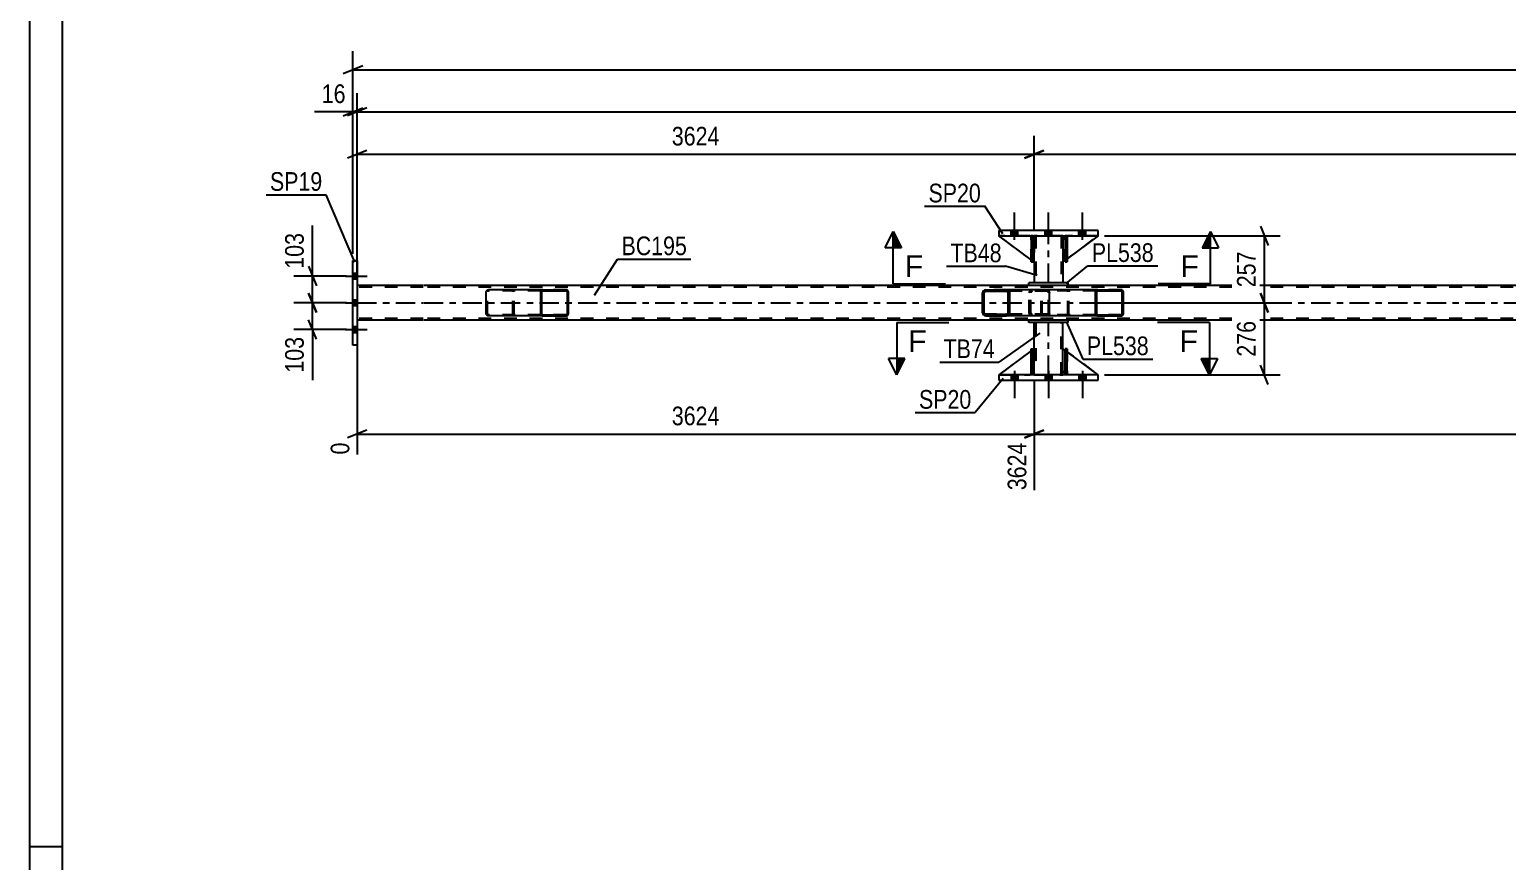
# Model space of a CAD drawing. Header units: millimetres. Extents: x -89 to 752, y -437 to 157.
# Drawn here: x -88.9 to 137.8, y -290.4 to -162.8 of the extents above; entities that cross this region are included whole.
import ezdxf

# ---------------------------------------------------------------- set-up
doc = ezdxf.new("R2010")
doc.units = ezdxf.units.MM
doc.linetypes.add('DXK_LINE_DOT2', pattern=[3.9198, 1.9599, -1.9599])
doc.linetypes.add('DXK_LINE_DOT3', pattern=[5.9187, 2.979, -0.9799, 0.9799, -0.9799])
doc.styles.add('Arial', font='ARIAL.TTF', dxfattribs={"height": 0.2})
doc.styles.add('Arial Narrow', font='ARIALN.TTF', dxfattribs={"height": 0.2})

# ---------------------------------------------------------------- blocks, each defined once
blk = doc.blocks.new('Unknown-318886155-1135')
at = {"color": 5, "linetype": 'Continuous'}
for p, q in [((-88.9, 156.88), (-88.9, -437.12)), ((-83.9, 151.88), (-83.9, -432.12)), ((-83.9, -288.12), (-88.9, -288.12))]:
    blk.add_line(p, q, dxfattribs=at)
blk = doc.blocks.new('Part-318886155-2290 - 2159')
at = {"color": 7, "linetype": 'DXK_LINE_DOT2'}
for p, q in [((64.78, -195.06), (64.78, -194.46)), ((64.78, -194.46), (64.78, -194.46)), ((64.78, -194.46), (64.78, -198.46)), ((65.1, -194.46), (64.78, -194.46)), ((65.1, -195.06), (65.1, -194.46)), ((65.1, -198.46), (65.1, -194.46)), ((64.78, -198.46), (64.78, -195.06)), ((64.78, -195.06), (65.1, -195.06)), ((65.1, -195.06), (65.1, -198.46)), ((64.78, -198.46), (65.1, -198.46))]:
    blk.add_line(p, q, dxfattribs=at)
blk = doc.blocks.new('Part-318886155-2353 - 2159')
at = {"color": 2, "linetype": 'Continuous'}
for p, q in [((69.63, -215.16), (69.63, -211.76)), ((69.98, -212.02), (69.63, -211.76)), ((75.03, -215.76), (70.3, -212.26)), ((69.98, -215.52), (69.63, -215.16))]:
    blk.add_line(p, q, dxfattribs=at)
at = {"color": 7, "linetype": 'DXK_LINE_DOT2'}
for p, q in [((70.3, -212.26), (69.98, -212.02)), ((70.23, -215.76), (69.98, -215.52)), ((75.03, -215.76), (70.23, -215.76)), ((75.03, -215.76), (75.03, -215.76)), ((75.03, -215.76), (75.03, -215.76))]:
    blk.add_line(p, q, dxfattribs=at)
blk = doc.blocks.new('Part-318886155-2420 - 2159')
at = {"color": 2, "linetype": 'Continuous'}
for p, q in [((-28.52, -202.08), (-38.64, -202.08)), ((640.46, -202.08), (-28.42, -202.08)), ((-28.52, -207.36), (-38.64, -207.36)), ((64.43, -207.36), (-28.42, -207.36)), ((234.7, -207.36), (70.43, -207.36))]:
    blk.add_line(p, q, dxfattribs=at)
at = {"color": 7, "linetype": 'DXK_LINE_DOT2'}
for p, q in [((-38.64, -202.08), (-38.64, -207.36)), ((-28.52, -202.32), (-38.64, -202.32)), ((640.46, -202.32), (-28.42, -202.32)), ((-28.52, -207.12), (-38.64, -207.12)), ((640.46, -207.12), (-28.42, -207.12)), ((70.43, -207.36), (64.43, -207.36))]:
    blk.add_line(p, q, dxfattribs=at)
at = {"color": 7, "linetype": 'DXK_LINE_DOT3'}
for p, q in [((-38.64, -204.72), (-28.52, -204.72)), ((-28.42, -204.72), (640.46, -204.72))]:
    blk.add_line(p, q, dxfattribs=at)
blk = doc.blocks.new('Part-318886155-2375 - 2159')
at = {"color": 2, "linetype": 'Continuous'}
for p, q in [((64.78, -212.09), (59.83, -215.76)), ((65.23, -211.76), (65.1, -211.85)), ((65.23, -215.16), (65.23, -211.76)), ((65.23, -215.16), (65.1, -215.29)), ((65.23, -215.16), (65.23, -215.16)), ((64.78, -215.61), (64.63, -215.76))]:
    blk.add_line(p, q, dxfattribs=at)
at = {"color": 7, "linetype": 'DXK_LINE_DOT2'}
for p, q in [((65.1, -211.85), (64.78, -212.09)), ((65.23, -215.16), (65.23, -211.76)), ((65.23, -215.16), (64.63, -215.76)), ((65.1, -215.29), (64.78, -215.61)), ((59.83, -215.76), (64.63, -215.76))]:
    blk.add_line(p, q, dxfattribs=at)
blk = doc.blocks.new('Part-318886155-2300 - 2159')
at = {"color": 2, "linetype": 'Continuous'}
for p, q in [((65.23, -211.76), (65.23, -207.76)), ((69.63, -211.76), (69.63, -207.76)), ((65.23, -215.76), (65.23, -215.16)), ((69.63, -215.76), (69.63, -215.16))]:
    blk.add_line(p, q, dxfattribs=at)
at = {"color": 7, "linetype": 'DXK_LINE_DOT2'}
for p, q in [((69.63, -207.76), (65.23, -207.76)), ((65.47, -207.76), (65.47, -215.76)), ((69.39, -215.76), (69.39, -207.76)), ((65.23, -215.16), (65.23, -211.76)), ((69.63, -215.16), (69.63, -211.76)), ((65.23, -215.76), (69.63, -215.76))]:
    blk.add_line(p, q, dxfattribs=at)
at = {"color": 7, "linetype": 'DXK_LINE_DOT3'}
blk.add_line((67.43, -215.76), (67.43, -207.76), dxfattribs=at)
blk = doc.blocks.new('Part-318886155-2315 - 2159')
at = {"color": 2, "linetype": 'Continuous'}
for p, q in [((70.43, -207.36), (64.43, -207.36)), ((64.43, -207.76), (64.43, -207.36)), ((70.43, -207.76), (64.43, -207.76)), ((70.43, -207.76), (70.43, -207.36))]:
    blk.add_line(p, q, dxfattribs=at)
blk = doc.blocks.new('Part-318886155-2380 - 2159')
at = {"linetype": 'Continuous'}
h = blk.add_hatch(dxfattribs=at)
h.set_pattern_fill('', scale=0.7, style=0, pattern_type=0)
h.set_pattern_definition([(45, (78.8904, -202.9189), (-1.57154, 1.57154), [])])
h.paths.add_polyline_path([(78.92, -203.04), (78.89, -202.92), (78.82, -202.82), (78.71, -202.75), (78.58, -202.72), (75, -202.72), (74.87, -202.75), (74.76, -202.82), (74.69, -202.92), (74.66, -203.04), (74.66, -206.4), (74.69, -206.52), (74.76, -206.63), (74.87, -206.7), (75, -206.72), (78.58, -206.72), (78.71, -206.7), (78.82, -206.63), (78.89, -206.52), (78.92, -206.4)])
h.paths.add_polyline_path([(78.73, -206.46), (78.7, -206.51), (78.64, -206.55), (78.58, -206.56), (75, -206.56), (74.93, -206.55), (74.88, -206.51), (74.84, -206.46), (74.83, -206.4), (74.83, -203.04), (74.84, -202.98), (74.88, -202.93), (74.93, -202.89), (75, -202.88), (78.58, -202.88), (78.64, -202.89), (78.7, -202.93), (78.73, -202.98), (78.75, -203.04), (78.75, -206.4)])
at = {"color": 7, "linetype": 'DXK_LINE_DOT2'}
for p, q in [((66.31, -203.04), (66.34, -202.92)), ((66.31, -206.4), (66.31, -203.04)), ((66.49, -202.98), (66.48, -203.04)), ((66.48, -206.4), (66.48, -203.04)), ((66.53, -202.93), (66.49, -202.98)), ((66.52, -202.75), (66.65, -202.72)), ((66.59, -202.89), (66.53, -202.93)), ((66.65, -202.88), (66.59, -202.89)), ((67.3, -202.72), (66.65, -202.72)), ((78.58, -202.88), (66.65, -202.88)), ((70.23, -202.72), (70.36, -202.75)), ((70.29, -202.89), (70.23, -202.88)), ((70.35, -202.93), (70.29, -202.89)), ((70.38, -202.98), (70.35, -202.93)), ((70.4, -203.04), (70.38, -202.98)), ((70.4, -206.4), (70.4, -203.04)), ((70.54, -202.92), (70.57, -203.04)), ((70.57, -206.4), (70.57, -203.04)), ((78.58, -202.72), (75, -202.72)), ((66.34, -206.52), (66.31, -206.4)), ((66.48, -206.4), (66.49, -206.46)), ((66.49, -206.46), (66.53, -206.51)), ((66.65, -206.72), (66.52, -206.7)), ((66.53, -206.51), (66.59, -206.55)), ((66.59, -206.55), (66.65, -206.56)), ((78.58, -206.56), (66.65, -206.56)), ((67.3, -206.72), (66.65, -206.72)), ((70.23, -206.56), (70.29, -206.55)), ((70.36, -206.7), (70.23, -206.72)), ((70.29, -206.55), (70.35, -206.51)), ((70.35, -206.51), (70.38, -206.46)), ((70.38, -206.46), (70.4, -206.4)), ((70.57, -206.4), (70.54, -206.52)), ((75, -206.72), (78.58, -206.72))]:
    blk.add_line(p, q, dxfattribs=at)
at = {"color": 2, "linetype": 'Continuous'}
for p, q in [((75, -202.72), (67.3, -202.72)), ((74.69, -202.92), (74.66, -203.04)), ((74.66, -206.4), (74.66, -203.04)), ((74.83, -203.04), (74.84, -202.98)), ((74.83, -206.4), (74.83, -203.04)), ((74.84, -202.98), (74.88, -202.93)), ((75, -202.72), (74.87, -202.75)), ((74.88, -202.93), (74.93, -202.89)), ((74.93, -202.89), (75, -202.88)), ((75, -202.72), (78.58, -202.72)), ((75, -202.88), (78.58, -202.88)), ((78.71, -202.75), (78.58, -202.72)), ((78.58, -202.88), (78.64, -202.89)), ((78.64, -202.89), (78.7, -202.93)), ((78.7, -202.93), (78.73, -202.98)), ((78.73, -202.98), (78.75, -203.04)), ((78.75, -206.4), (78.75, -203.04)), ((78.92, -203.04), (78.89, -202.92)), ((78.92, -206.4), (78.92, -203.04)), ((75, -206.72), (67.3, -206.72)), ((74.66, -206.4), (74.69, -206.52)), ((74.84, -206.46), (74.83, -206.4)), ((74.88, -206.51), (74.84, -206.46)), ((74.87, -206.7), (75, -206.72)), ((74.93, -206.55), (74.88, -206.51)), ((75, -206.56), (74.93, -206.55)), ((75, -206.56), (78.58, -206.56)), ((75, -206.72), (78.58, -206.72)), ((78.64, -206.55), (78.58, -206.56)), ((78.58, -206.72), (78.71, -206.7)), ((78.7, -206.51), (78.64, -206.55)), ((78.73, -206.46), (78.7, -206.51)), ((78.75, -206.4), (78.73, -206.46)), ((78.89, -206.52), (78.92, -206.4))]:
    blk.add_line(p, q, dxfattribs=at)
at = {"color": 7, "linetype": 'DXK_LINE_DOT2'}
for centre, start, end in [((66.64, -203.06), 110.7583, 155.68), ((70.24, -203.06), 24.32, 69.2417), ((66.64, -206.39), 204.32, 249.2417), ((70.24, -206.39), 290.7583, 335.68)]:
    blk.add_arc(centre, 0.331, start, end, dxfattribs=at)
at = {"color": 2, "linetype": 'Continuous'}
for centre, start, end in [((74.99, -203.06), 110.7583, 155.68), ((78.59, -203.06), 24.32, 69.2417), ((74.99, -206.39), 204.32, 249.2417), ((78.59, -206.39), 290.7583, 335.68)]:
    blk.add_arc(centre, 0.331, start, end, dxfattribs=at)
blk = doc.blocks.new('Part-318886155-2320 - 2159')
at = {"color": 2, "linetype": 'Continuous'}
for p, q in [((70.43, -201.66), (64.43, -201.66)), ((64.43, -202.06), (64.43, -201.66)), ((70.43, -202.06), (70.43, -201.66)), ((70.43, -202.06), (64.43, -202.06))]:
    blk.add_line(p, q, dxfattribs=at)
blk = doc.blocks.new('Part-318886155-2335 - 2159')
at = {"color": 2, "linetype": 'Continuous'}
for p, q in [((65.23, -194.46), (65.23, -195.06)), ((69.63, -194.46), (69.63, -195.06)), ((65.23, -198.46), (65.23, -201.66)), ((69.63, -198.46), (69.63, -201.66))]:
    blk.add_line(p, q, dxfattribs=at)
at = {"color": 7, "linetype": 'DXK_LINE_DOT2'}
for p, q in [((69.63, -194.46), (65.23, -194.46)), ((65.47, -194.46), (65.47, -201.66)), ((69.39, -194.46), (69.39, -201.66)), ((65.23, -195.06), (65.23, -198.46)), ((69.63, -195.06), (69.63, -198.46)), ((69.63, -201.66), (65.23, -201.66))]:
    blk.add_line(p, q, dxfattribs=at)
at = {"color": 7, "linetype": 'DXK_LINE_DOT3'}
blk.add_line((67.43, -201.66), (67.43, -194.46), dxfattribs=at)
blk = doc.blocks.new('Part-318886155-2340 - 2159')
at = {"color": 2, "linetype": 'Continuous'}
for p, q in [((75.03, -193.66), (59.83, -193.66)), ((59.83, -193.66), (59.83, -194.46)), ((59.83, -194.46), (75.03, -194.46)), ((75.03, -194.46), (75.03, -193.66))]:
    blk.add_line(p, q, dxfattribs=at)
blk = doc.blocks.new('Part-318886155-2352 - 2159')
at = {"color": 7, "linetype": 'DXK_LINE_DOT2'}
for p, q in [((65.23, -211.76), (59.83, -215.76)), ((65.23, -215.16), (65.23, -211.76)), ((65.23, -211.76), (65.23, -215.16)), ((64.63, -215.76), (65.23, -215.16)), ((65.23, -215.16), (64.63, -215.76)), ((65.23, -215.16), (65.23, -215.16)), ((59.83, -215.76), (64.63, -215.76))]:
    blk.add_line(p, q, dxfattribs=at)
blk = doc.blocks.new('Part-318886155-2354 - 2159')
at = {"color": 7, "linetype": 'DXK_LINE_DOT2'}
for p, q in [((69.63, -215.16), (69.63, -211.76)), ((69.63, -211.76), (75.03, -215.76)), ((70.23, -215.76), (69.63, -215.16)), ((75.03, -215.76), (70.23, -215.76))]:
    blk.add_line(p, q, dxfattribs=at)
blk = doc.blocks.new('Part-318886155-2359 - 2159')
at = {"color": 2, "linetype": 'Continuous'}
for p, q in [((59.83, -215.76), (59.83, -216.56)), ((75.03, -215.76), (59.83, -215.76)), ((59.83, -216.56), (75.03, -216.56)), ((75.03, -216.56), (75.03, -215.76))]:
    blk.add_line(p, q, dxfattribs=at)
blk = doc.blocks.new('Part-318886155-2370 - 2159')
at = {"color": 7, "linetype": 'DXK_LINE_DOT2'}
for p, q in [((70.23, -194.46), (69.63, -195.06)), ((69.63, -198.46), (75.03, -194.46)), ((75.03, -194.46), (70.23, -194.46)), ((69.63, -195.06), (69.63, -198.46))]:
    blk.add_line(p, q, dxfattribs=at)
blk = doc.blocks.new('Part-318886155-2371 - 2159')
at = {"color": 7, "linetype": 'DXK_LINE_DOT2'}
for p, q in [((64.78, -211.76), (65.1, -211.76)), ((64.78, -215.16), (64.78, -211.76)), ((64.78, -211.76), (64.78, -215.76)), ((65.1, -211.76), (65.1, -215.16)), ((65.1, -215.76), (65.1, -211.86)), ((65.1, -215.16), (64.78, -215.16)), ((64.78, -215.76), (64.78, -215.16)), ((65.1, -215.16), (65.1, -215.76)), ((65.1, -215.76), (64.78, -215.76)), ((65.1, -215.76), (65.1, -215.76))]:
    blk.add_line(p, q, dxfattribs=at)
blk = doc.blocks.new('Part-318886155-2372 - 2159')
at = {"color": 7, "linetype": 'DXK_LINE_DOT2'}
for p, q in [((70.3, -211.76), (69.98, -211.76)), ((69.98, -215.16), (69.98, -211.76)), ((69.98, -211.76), (69.98, -215.76)), ((70.3, -211.76), (70.3, -215.16)), ((70.3, -215.76), (70.3, -211.76)), ((70.3, -215.16), (69.98, -215.16)), ((69.98, -215.76), (69.98, -215.16)), ((70.3, -215.16), (70.3, -215.76)), ((70.3, -215.76), (69.98, -215.76)), ((70.3, -215.76), (70.3, -215.76))]:
    blk.add_line(p, q, dxfattribs=at)
blk = doc.blocks.new('Part-318886155-2373 - 2159')
at = {"color": 2, "linetype": 'Continuous'}
for p, q in [((64.78, -215.76), (64.78, -211.76)), ((64.78, -211.76), (65.1, -211.76)), ((65.1, -215.76), (65.1, -211.76)), ((64.78, -215.76), (64.78, -215.76)), ((65.1, -215.76), (64.78, -215.76))]:
    blk.add_line(p, q, dxfattribs=at)
at = {"color": 7, "linetype": 'DXK_LINE_DOT2'}
for p, q in [((64.78, -211.76), (64.78, -215.16)), ((65.1, -215.16), (65.1, -211.76)), ((64.78, -215.16), (64.78, -215.76)), ((64.78, -215.16), (65.1, -215.16)), ((65.1, -215.76), (65.1, -215.16)), ((65.1, -215.76), (65.1, -215.76))]:
    blk.add_line(p, q, dxfattribs=at)
blk = doc.blocks.new('Part-318886155-2374 - 2159')
at = {"color": 2, "linetype": 'Continuous'}
for p, q in [((69.98, -215.76), (69.98, -211.76)), ((69.98, -211.76), (70.3, -211.76)), ((70.3, -215.76), (70.3, -211.76)), ((69.98, -215.76), (69.98, -215.76)), ((70.3, -215.76), (69.98, -215.76))]:
    blk.add_line(p, q, dxfattribs=at)
at = {"color": 7, "linetype": 'DXK_LINE_DOT2'}
for p, q in [((69.98, -211.76), (69.98, -215.16)), ((70.3, -215.16), (70.3, -211.76)), ((69.98, -215.16), (69.98, -215.76)), ((69.98, -215.16), (70.3, -215.16)), ((70.3, -215.76), (70.3, -215.16)), ((70.3, -215.76), (70.3, -215.76))]:
    blk.add_line(p, q, dxfattribs=at)
blk = doc.blocks.new('Part-318886155-2381 - 2159')
at = {"linetype": 'Continuous'}
h = blk.add_hatch(dxfattribs=at)
h.set_pattern_fill('', scale=0.7, style=0, pattern_type=0)
h.set_pattern_definition([(45, (-6.2438, -202.9189), (-1.57154, 1.57154), [])])
h.paths.add_polyline_path([(-6.22, -203.04), (-6.24, -202.92), (-6.32, -202.82), (-6.43, -202.75), (-6.56, -202.72), (-10.13, -202.72), (-10.26, -202.75), (-10.37, -202.82), (-10.45, -202.92), (-10.47, -203.04), (-10.47, -206.4), (-10.45, -206.52), (-10.37, -206.63), (-10.26, -206.7), (-10.13, -206.72), (-6.56, -206.72), (-6.43, -206.7), (-6.32, -206.63), (-6.24, -206.52), (-6.22, -206.4)])
h.paths.add_polyline_path([(-6.4, -206.46), (-6.44, -206.51), (-6.49, -206.55), (-6.56, -206.56), (-10.13, -206.56), (-10.2, -206.55), (-10.25, -206.51), (-10.29, -206.46), (-10.3, -206.4), (-10.3, -203.04), (-10.29, -202.98), (-10.25, -202.93), (-10.2, -202.89), (-10.13, -202.88), (-6.56, -202.88), (-6.49, -202.89), (-6.44, -202.93), (-6.4, -202.98), (-6.39, -203.04), (-6.39, -206.4)])
at = {"color": 2, "linetype": 'Continuous'}
for p, q in [((-18.82, -203.04), (-18.8, -202.92)), ((-18.82, -206.4), (-18.82, -203.04)), ((-18.61, -202.75), (-18.48, -202.72)), ((-10.13, -202.72), (-18.48, -202.72)), ((-10.45, -202.92), (-10.47, -203.04)), ((-10.47, -206.4), (-10.47, -203.04)), ((-10.3, -203.04), (-10.29, -202.98)), ((-10.3, -206.4), (-10.3, -203.04)), ((-10.29, -202.98), (-10.25, -202.93)), ((-10.13, -202.72), (-10.26, -202.75)), ((-10.25, -202.93), (-10.2, -202.89)), ((-10.2, -202.89), (-10.13, -202.88)), ((-10.13, -202.72), (-6.56, -202.72)), ((-10.13, -202.88), (-6.56, -202.88)), ((-6.43, -202.75), (-6.56, -202.72)), ((-6.56, -202.88), (-6.49, -202.89)), ((-6.49, -202.89), (-6.44, -202.93)), ((-6.44, -202.93), (-6.4, -202.98)), ((-6.4, -202.98), (-6.39, -203.04)), ((-6.39, -206.4), (-6.39, -203.04)), ((-6.22, -203.04), (-6.24, -202.92)), ((-6.22, -206.4), (-6.22, -203.04)), ((-18.8, -206.52), (-18.82, -206.4)), ((-18.48, -206.72), (-18.61, -206.7)), ((-10.13, -206.72), (-18.48, -206.72)), ((-10.47, -206.4), (-10.45, -206.52)), ((-10.29, -206.46), (-10.3, -206.4)), ((-10.25, -206.51), (-10.29, -206.46)), ((-10.26, -206.7), (-10.13, -206.72)), ((-10.2, -206.55), (-10.25, -206.51)), ((-10.13, -206.56), (-10.2, -206.55)), ((-10.13, -206.56), (-6.56, -206.56)), ((-10.13, -206.72), (-6.56, -206.72)), ((-6.49, -206.55), (-6.56, -206.56)), ((-6.56, -206.72), (-6.43, -206.7)), ((-6.44, -206.51), (-6.49, -206.55)), ((-6.4, -206.46), (-6.44, -206.51)), ((-6.39, -206.4), (-6.4, -206.46)), ((-6.24, -206.52), (-6.22, -206.4))]:
    blk.add_line(p, q, dxfattribs=at)
at = {"color": 7, "linetype": 'DXK_LINE_DOT2'}
for p, q in [((-18.64, -202.98), (-18.65, -203.04)), ((-18.65, -206.4), (-18.65, -203.04)), ((-18.6, -202.93), (-18.64, -202.98)), ((-18.55, -202.89), (-18.6, -202.93)), ((-18.48, -202.88), (-18.55, -202.89)), ((-6.56, -202.88), (-18.48, -202.88)), ((-14.91, -202.72), (-14.78, -202.75)), ((-14.84, -202.89), (-14.91, -202.88)), ((-14.79, -202.93), (-14.84, -202.89)), ((-14.75, -202.98), (-14.79, -202.93)), ((-14.74, -203.04), (-14.75, -202.98)), ((-14.74, -206.4), (-14.74, -203.04)), ((-14.59, -202.92), (-14.57, -203.04)), ((-14.57, -206.4), (-14.57, -203.04)), ((-6.56, -202.72), (-10.13, -202.72)), ((-18.65, -206.4), (-18.64, -206.46)), ((-18.64, -206.46), (-18.6, -206.51)), ((-18.6, -206.51), (-18.55, -206.55)), ((-18.55, -206.55), (-18.48, -206.56)), ((-6.56, -206.56), (-18.48, -206.56)), ((-14.91, -206.56), (-14.84, -206.55)), ((-14.78, -206.7), (-14.91, -206.72)), ((-14.84, -206.55), (-14.79, -206.51)), ((-14.79, -206.51), (-14.75, -206.46)), ((-14.75, -206.46), (-14.74, -206.4)), ((-14.57, -206.4), (-14.59, -206.52)), ((-6.56, -206.72), (-10.13, -206.72))]:
    blk.add_line(p, q, dxfattribs=at)
at = {"color": 2, "linetype": 'Continuous'}
for centre, start, end in [((-18.5, -203.06), 110.7583, 155.68), ((-10.15, -203.06), 110.7583, 155.68), ((-6.55, -203.06), 24.32, 69.2417), ((-18.5, -206.39), 204.32, 249.2417), ((-10.15, -206.39), 204.32, 249.2417), ((-6.55, -206.39), 290.7583, 335.68)]:
    blk.add_arc(centre, 0.331, start, end, dxfattribs=at)
at = {"color": 7, "linetype": 'DXK_LINE_DOT2'}
for centre, start, end in [((-14.89, -203.06), 24.32, 69.2417), ((-14.89, -206.39), 290.7583, 335.68)]:
    blk.add_arc(centre, 0.331, start, end, dxfattribs=at)
blk = doc.blocks.new('Part-318886155-2382 - 2159')
at = {"linetype": 'Continuous'}
h = blk.add_hatch(dxfattribs=at)
h.set_pattern_fill('', scale=0.7, style=0, pattern_type=0)
h.set_pattern_definition([(45, (61.4664, -203.0176), (-1.57154, 1.57154), [])])
h.paths.add_polyline_path([(61.5, -203.2), (61.47, -203.02), (61.36, -202.86), (61.19, -202.76), (61, -202.72), (57.82, -202.72), (57.63, -202.76), (57.46, -202.86), (57.35, -203.02), (57.31, -203.2), (57.31, -206.24), (57.35, -206.43), (57.46, -206.58), (57.63, -206.68), (57.82, -206.72), (61, -206.72), (61.19, -206.68), (61.36, -206.58), (61.47, -206.43), (61.5, -206.24)])
h.paths.add_polyline_path([(61.23, -206.33), (61.18, -206.41), (61.1, -206.46), (61, -206.48), (57.82, -206.48), (57.72, -206.46), (57.64, -206.41), (57.59, -206.33), (57.57, -206.24), (57.57, -203.2), (57.59, -203.11), (57.64, -203.03), (57.72, -202.98), (57.82, -202.96), (61, -202.96), (61.1, -202.98), (61.18, -203.03), (61.23, -203.11), (61.25, -203.2), (61.25, -206.24)])
at = {"color": 2, "linetype": 'Continuous'}
for p, q in [((57.35, -203.02), (57.31, -203.2)), ((57.31, -206.24), (57.31, -203.2)), ((57.57, -203.2), (57.59, -203.11)), ((57.57, -206.24), (57.57, -203.2)), ((57.59, -203.11), (57.64, -203.03)), ((57.82, -202.72), (57.63, -202.76)), ((57.64, -203.03), (57.72, -202.98)), ((57.72, -202.98), (57.82, -202.96)), ((57.82, -202.72), (61, -202.72)), ((57.82, -202.96), (61, -202.96)), ((67.3, -202.72), (61, -202.72)), ((61.19, -202.76), (61, -202.72)), ((61, -202.96), (61.1, -202.98)), ((61.1, -202.98), (61.18, -203.03)), ((61.18, -203.03), (61.23, -203.11)), ((61.23, -203.11), (61.25, -203.2)), ((61.25, -206.24), (61.25, -203.2)), ((61.5, -203.2), (61.47, -203.02)), ((61.5, -206.24), (61.5, -203.2)), ((67.3, -202.72), (67.41, -202.76)), ((67.41, -202.76), (67.49, -202.86)), ((67.49, -202.86), (67.55, -203.02)), ((67.55, -203.02), (67.57, -203.2)), ((67.57, -206.24), (67.57, -203.2)), ((57.31, -206.24), (57.35, -206.43)), ((57.59, -206.33), (57.57, -206.24)), ((57.64, -206.41), (57.59, -206.33)), ((61.23, -206.33), (61.18, -206.41)), ((61.25, -206.24), (61.23, -206.33)), ((61.47, -206.43), (61.5, -206.24)), ((67.57, -206.24), (67.55, -206.43)), ((57.63, -206.68), (57.82, -206.72)), ((57.72, -206.46), (57.64, -206.41)), ((57.82, -206.48), (57.72, -206.46)), ((57.82, -206.48), (61, -206.48)), ((57.82, -206.72), (61, -206.72)), ((61.1, -206.46), (61, -206.48)), ((61, -206.72), (61.19, -206.68)), ((67.3, -206.72), (61, -206.72)), ((61.18, -206.41), (61.1, -206.46)), ((67.41, -206.68), (67.3, -206.72)), ((67.49, -206.58), (67.41, -206.68)), ((67.55, -206.43), (67.49, -206.58))]:
    blk.add_line(p, q, dxfattribs=at)
at = {"color": 7, "linetype": 'DXK_LINE_DOT2'}
for p, q in [((61, -202.72), (57.82, -202.72)), ((67.3, -202.96), (57.82, -202.96)), ((64.47, -203.2), (64.5, -203.02)), ((64.47, -206.24), (64.47, -203.2)), ((64.74, -203.11), (64.72, -203.2)), ((64.72, -206.24), (64.72, -203.2)), ((64.79, -203.03), (64.74, -203.11)), ((64.78, -202.76), (64.97, -202.72)), ((64.87, -202.98), (64.79, -203.03)), ((64.97, -202.96), (64.87, -202.98)), ((66.31, -202.96), (66.31, -202.72)), ((67.35, -202.98), (67.3, -202.96)), ((67.4, -203.03), (67.35, -202.98)), ((67.43, -203.11), (67.4, -203.03)), ((67.44, -203.2), (67.43, -203.11)), ((67.44, -206.24), (67.44, -203.2)), ((64.5, -206.43), (64.47, -206.24)), ((64.72, -206.24), (64.74, -206.33)), ((64.74, -206.33), (64.79, -206.41)), ((67.4, -206.41), (67.43, -206.33)), ((67.43, -206.33), (67.44, -206.24)), ((67.3, -206.48), (57.82, -206.48)), ((61, -206.72), (57.82, -206.72)), ((64.97, -206.72), (64.78, -206.68)), ((64.79, -206.41), (64.81, -206.43)), ((64.81, -206.43), (64.87, -206.46)), ((64.87, -206.46), (64.97, -206.48)), ((66.31, -206.72), (66.31, -206.48)), ((67.3, -206.48), (67.35, -206.46)), ((67.35, -206.46), (67.4, -206.41))]:
    blk.add_line(p, q, dxfattribs=at)
at = {"color": 2, "linetype": 'Continuous'}
for centre, start, end in [((57.8, -203.22), 111.1941, 156.1506), ((61.02, -203.22), 23.8494, 68.8059), ((57.8, -206.23), 203.8494, 248.8059), ((61.02, -206.23), 291.1941, 336.1506)]:
    blk.add_arc(centre, 0.492, start, end, dxfattribs=at)
at = {"color": 7, "linetype": 'DXK_LINE_DOT2'}
for centre, start, end in [((64.95, -203.22), 111.1941, 156.1506), ((64.95, -206.23), 203.8494, 248.8059)]:
    blk.add_arc(centre, 0.492, start, end, dxfattribs=at)
blk = doc.blocks.new('Part-318886155-2388 - 2159')
at = {"color": 2, "linetype": 'Continuous'}
for p, q in [((-39.28, -198.22), (-38.64, -198.22)), ((-39.28, -211.22), (-39.28, -198.22)), ((-38.64, -198.22), (-38.64, -211.22)), ((-38.64, -211.22), (-39.28, -211.22))]:
    blk.add_line(p, q, dxfattribs=at)
blk = doc.blocks.new('Part-318886155-2390 - 2159')
at = {"color": 2, "linetype": 'Continuous'}
for p, q in [((64.78, -198.13), (59.83, -194.46)), ((64.78, -194.61), (64.63, -194.46)), ((65.23, -195.06), (65.1, -194.93)), ((65.23, -195.06), (65.23, -195.06)), ((65.23, -198.46), (65.23, -195.06)), ((65.1, -198.37), (65.23, -198.46)), ((65.23, -198.46), (65.23, -198.46))]:
    blk.add_line(p, q, dxfattribs=at)
at = {"color": 7, "linetype": 'DXK_LINE_DOT2'}
for p, q in [((64.63, -194.46), (59.83, -194.46)), ((64.63, -194.46), (65.23, -195.06)), ((65.1, -194.93), (64.78, -194.61)), ((65.23, -195.06), (65.23, -198.46)), ((65.1, -198.37), (64.78, -198.13))]:
    blk.add_line(p, q, dxfattribs=at)
blk = doc.blocks.new('Part-318886155-2391 - 2159')
at = {"color": 7, "linetype": 'DXK_LINE_DOT2'}
for p, q in [((65.23, -198.46), (59.83, -194.46)), ((59.83, -194.46), (64.63, -194.46)), ((64.63, -194.46), (65.23, -195.06)), ((65.23, -195.06), (64.63, -194.46)), ((65.23, -195.06), (65.23, -198.46)), ((65.23, -195.06), (65.23, -195.06)), ((65.23, -195.06), (65.23, -198.46))]:
    blk.add_line(p, q, dxfattribs=at)
blk = doc.blocks.new('Part-318886155-2392 - 2159')
at = {"color": 2, "linetype": 'Continuous'}
for p, q in [((69.98, -194.71), (69.63, -195.06)), ((75.03, -194.46), (70.3, -197.96)), ((69.63, -195.06), (69.63, -198.46)), ((69.98, -198.2), (69.63, -198.46))]:
    blk.add_line(p, q, dxfattribs=at)
at = {"color": 7, "linetype": 'DXK_LINE_DOT2'}
for p, q in [((70.23, -194.46), (69.98, -194.71)), ((75.03, -194.46), (70.23, -194.46)), ((70.3, -197.96), (69.98, -198.2))]:
    blk.add_line(p, q, dxfattribs=at)
blk = doc.blocks.new('Part-318886155-2441 - 2159')
at = {"color": 7, "linetype": 'DXK_LINE_DOT2'}
for p, q in [((69.98, -195.06), (69.98, -194.46)), ((69.98, -194.46), (69.98, -194.46)), ((69.98, -194.46), (69.98, -198.46)), ((70.3, -194.46), (69.98, -194.46)), ((70.3, -195.06), (70.3, -194.46)), ((70.3, -198.46), (70.3, -194.46)), ((69.98, -198.46), (69.98, -195.06)), ((69.98, -195.06), (70.3, -195.06)), ((70.3, -195.06), (70.3, -198.46)), ((69.98, -198.46), (70.3, -198.46))]:
    blk.add_line(p, q, dxfattribs=at)
blk = doc.blocks.new('Part-318886155-2442 - 2159')
at = {"color": 2, "linetype": 'Continuous'}
for p, q in [((65.1, -194.46), (64.78, -194.46)), ((64.78, -194.46), (64.78, -198.46)), ((65.1, -194.46), (65.1, -194.46)), ((65.1, -194.46), (65.1, -198.46)), ((65.1, -198.46), (64.78, -198.46))]:
    blk.add_line(p, q, dxfattribs=at)
at = {"color": 7, "linetype": 'DXK_LINE_DOT2'}
for p, q in [((64.78, -195.06), (64.78, -194.46)), ((65.1, -195.06), (65.1, -194.46)), ((65.1, -194.46), (65.1, -194.46)), ((65.1, -195.06), (64.78, -195.06)), ((64.78, -195.06), (64.78, -198.46)), ((65.1, -198.46), (65.1, -195.06))]:
    blk.add_line(p, q, dxfattribs=at)
blk = doc.blocks.new('Part-318886155-2443 - 2159')
at = {"color": 2, "linetype": 'Continuous'}
for p, q in [((70.3, -194.46), (69.98, -194.46)), ((69.98, -194.46), (69.98, -198.46)), ((70.3, -194.46), (70.3, -194.46)), ((70.3, -194.46), (70.3, -198.46)), ((70.3, -198.46), (69.98, -198.46))]:
    blk.add_line(p, q, dxfattribs=at)
at = {"color": 7, "linetype": 'DXK_LINE_DOT2'}
for p, q in [((69.98, -195.06), (69.98, -194.46)), ((70.3, -195.06), (70.3, -194.46)), ((70.3, -194.46), (70.3, -194.46)), ((70.3, -195.06), (69.98, -195.06)), ((69.98, -195.06), (69.98, -198.46)), ((70.3, -198.46), (70.3, -195.06))]:
    blk.add_line(p, q, dxfattribs=at)
blk = doc.blocks.new('Bolt-318886155-2503 - 2159')
at = {"linetype": 'Continuous'}
for points in [[(62.75, -215.76), (61.71, -215.76), (61.71, -216.56), (62.75, -216.56)], [(62.75, -215.76), (61.71, -215.76), (61.71, -216.56), (62.75, -216.56)], [(62.75, -215.76), (61.71, -215.76), (61.71, -216.56), (62.75, -216.56)], [(67.95, -215.76), (66.91, -215.76), (66.91, -216.56), (67.95, -216.56)], [(67.95, -215.76), (66.91, -215.76), (66.91, -216.56), (67.95, -216.56)], [(73.15, -215.76), (72.11, -215.76), (72.11, -216.56), (73.15, -216.56)], [(73.15, -215.76), (72.11, -215.76), (72.11, -216.56), (73.15, -216.56)], [(73.15, -215.76), (72.11, -215.76), (72.11, -216.56), (73.15, -216.56)]]:
    blk.add_hatch(color=1, dxfattribs=at).paths.add_polyline_path(points)
at = {"color": 1, "linetype": 'Continuous'}
for p, q in [((62.23, -215.16), (62.23, -219.36)), ((62.23, -215.16), (62.23, -219.36)), ((62.23, -215.16), (62.23, -219.36)), ((67.43, -215.16), (67.43, -219.36)), ((67.43, -215.16), (67.43, -219.36)), ((72.63, -215.16), (72.63, -219.36)), ((72.63, -215.16), (72.63, -219.36)), ((72.63, -215.16), (72.63, -219.36)), ((61.71, -215.76), (61.71, -216.56)), ((61.71, -215.76), (61.71, -216.56)), ((61.71, -215.76), (61.71, -216.56)), ((62.75, -215.76), (62.75, -216.56)), ((62.75, -215.76), (62.75, -216.56)), ((62.75, -215.76), (62.75, -216.56)), ((66.91, -215.76), (66.91, -216.56)), ((66.91, -215.76), (66.91, -216.56)), ((67.95, -215.76), (67.95, -216.56)), ((67.95, -215.76), (67.95, -216.56)), ((72.11, -215.76), (72.11, -216.56)), ((72.11, -215.76), (72.11, -216.56)), ((72.11, -215.76), (72.11, -216.56)), ((73.15, -215.76), (73.15, -216.56)), ((73.15, -215.76), (73.15, -216.56)), ((73.15, -215.76), (73.15, -216.56))]:
    blk.add_line(p, q, dxfattribs=at)
blk = doc.blocks.new('Bolt-318886155-2504 - 2159')
at = {"linetype": 'Continuous'}
for points in [[(61.71, -194.46), (62.75, -194.46), (62.75, -193.66), (61.71, -193.66)], [(61.71, -194.46), (62.75, -194.46), (62.75, -193.66), (61.71, -193.66)], [(61.71, -194.46), (62.75, -194.46), (62.75, -193.66), (61.71, -193.66)], [(66.91, -194.46), (67.95, -194.46), (67.95, -193.66), (66.91, -193.66)], [(66.91, -194.46), (67.95, -194.46), (67.95, -193.66), (66.91, -193.66)], [(72.11, -194.46), (73.15, -194.46), (73.15, -193.66), (72.11, -193.66)], [(72.11, -194.46), (73.15, -194.46), (73.15, -193.66), (72.11, -193.66)], [(72.11, -194.46), (73.15, -194.46), (73.15, -193.66), (72.11, -193.66)]]:
    blk.add_hatch(color=1, dxfattribs=at).paths.add_polyline_path(points)
at = {"color": 1, "linetype": 'Continuous'}
for p, q in [((62.23, -195.06), (62.23, -190.86)), ((62.23, -195.06), (62.23, -190.86)), ((62.23, -195.06), (62.23, -190.86)), ((67.43, -195.06), (67.43, -190.86)), ((67.43, -195.06), (67.43, -190.86)), ((72.63, -195.06), (72.63, -190.86)), ((72.63, -195.06), (72.63, -190.86)), ((72.63, -195.06), (72.63, -190.86)), ((61.71, -194.46), (61.71, -193.66)), ((61.71, -194.46), (61.71, -193.66)), ((61.71, -194.46), (61.71, -193.66)), ((62.75, -194.46), (62.75, -193.66)), ((62.75, -194.46), (62.75, -193.66)), ((62.75, -194.46), (62.75, -193.66)), ((66.91, -194.46), (66.91, -193.66)), ((66.91, -194.46), (66.91, -193.66)), ((67.95, -194.46), (67.95, -193.66)), ((67.95, -194.46), (67.95, -193.66)), ((72.11, -194.46), (72.11, -193.66)), ((72.11, -194.46), (72.11, -193.66)), ((72.11, -194.46), (72.11, -193.66)), ((73.15, -194.46), (73.15, -193.66)), ((73.15, -194.46), (73.15, -193.66)), ((73.15, -194.46), (73.15, -193.66))]:
    blk.add_line(p, q, dxfattribs=at)
blk = doc.blocks.new('Bolt-318886155-2568 - 2159')
at = {"linetype": 'Continuous'}
for points in [[(-38.64, -201.06), (-38.64, -200.18), (-39.28, -200.18), (-39.28, -201.06)], [(-38.64, -201.06), (-38.64, -200.18), (-39.28, -200.18), (-39.28, -201.06)], [(-38.64, -201.06), (-38.64, -200.18), (-39.28, -200.18), (-39.28, -201.06)], [(-38.64, -205.16), (-38.64, -204.28), (-39.28, -204.28), (-39.28, -205.16)], [(-38.64, -205.16), (-38.64, -204.28), (-39.28, -204.28), (-39.28, -205.16)], [(-38.64, -209.26), (-38.64, -208.38), (-39.28, -208.38), (-39.28, -209.26)], [(-38.64, -209.26), (-38.64, -208.38), (-39.28, -208.38), (-39.28, -209.26)], [(-38.64, -209.26), (-38.64, -208.38), (-39.28, -208.38), (-39.28, -209.26)]]:
    blk.add_hatch(color=1, dxfattribs=at).paths.add_polyline_path(points)
at = {"color": 1, "linetype": 'Continuous'}
for p, q in [((-40.44, -200.62), (-37.12, -200.62)), ((-40.44, -200.62), (-37.12, -200.62)), ((-40.44, -200.62), (-37.12, -200.62)), ((-39.28, -200.18), (-38.64, -200.18)), ((-39.28, -200.18), (-38.64, -200.18)), ((-39.28, -200.18), (-38.64, -200.18)), ((-39.28, -201.06), (-38.64, -201.06)), ((-39.28, -201.06), (-38.64, -201.06)), ((-39.28, -201.06), (-38.64, -201.06)), ((-40.44, -204.72), (-37.12, -204.72)), ((-40.44, -204.72), (-37.12, -204.72)), ((-39.28, -204.28), (-38.64, -204.28)), ((-39.28, -204.28), (-38.64, -204.28)), ((-39.28, -205.16), (-38.64, -205.16)), ((-39.28, -205.16), (-38.64, -205.16)), ((-39.28, -208.38), (-38.64, -208.38)), ((-39.28, -208.38), (-38.64, -208.38)), ((-39.28, -208.38), (-38.64, -208.38)), ((-40.44, -208.82), (-37.12, -208.82)), ((-40.44, -208.82), (-37.12, -208.82)), ((-40.44, -208.82), (-37.12, -208.82)), ((-39.28, -209.26), (-38.64, -209.26)), ((-39.28, -209.26), (-38.64, -209.26)), ((-39.28, -209.26), (-38.64, -209.26))]:
    blk.add_line(p, q, dxfattribs=at)
blk = doc.blocks.new('StraightDimension-318886155-2742 - 2159')
at = {"color": 7, "linetype": 'Continuous'}
for p, q in [((99.96, -203.22), (101.16, -206.22)), ((75.03, -204.72), (102.96, -204.72)), ((100.56, -215.76), (100.56, -204.72)), ((101.16, -217.26), (99.96, -214.26)), ((76.03, -215.76), (102.96, -215.76))]:
    blk.add_line(p, q, dxfattribs=at)
at = {"color": 0}
blk.add_wipeout([(99.81, -206.9), (95.61, -206.9), (95.61, -213.58), (99.81, -213.58)], dxfattribs=at)
at = {"color": 3, "style": 'Arial Narrow'}
blk.add_text('276', height=2.863, rotation=90.0002, dxfattribs=at).set_placement((99.21, -212.98))
blk = doc.blocks.new('StraightDimension-318886155-2690 - 2159')
at = {"color": 7, "linetype": 'Continuous'}
for p, q in [((-38.64, -201.08), (-38.64, -179.1)), ((65.23, -193.46), (65.23, -179.1)), ((-37.14, -181.35), (-40.14, -182.55)), ((63.73, -182.55), (66.73, -181.35)), ((-38.64, -181.95), (65.23, -181.95))]:
    blk.add_line(p, q, dxfattribs=at)
at = {"color": 0}
blk.add_wipeout([(17.55, -181.2), (17.55, -177), (9.04, -177), (9.04, -181.2)], dxfattribs=at)
at = {"color": 3, "style": 'Arial Narrow'}
blk.add_text('3624', height=2.863, dxfattribs=at).set_placement((9.64, -180.6))
blk = doc.blocks.new('StraightDimension-318886155-2679 - 2159')
at = {"color": 7, "linetype": 'Continuous'}
for p, q in [((-39.28, -197.22), (-39.28, -166.15)), ((-37.78, -168.4), (-40.78, -169.6)), ((-39.28, -169), (641.1, -169))]:
    blk.add_line(p, q, dxfattribs=at)
blk = doc.blocks.new('StraightDimension-318886155-2624 - 2159')
at = {"color": 7, "linetype": 'Continuous'}
for p, q in [((-39.28, -197.22), (-39.28, -172.59)), ((-38.64, -199.15), (-38.64, -172.59)), ((-40.78, -176.04), (-37.78, -174.84)), ((-37.14, -174.84), (-40.14, -176.04)), ((-39.28, -175.44), (-38.64, -175.44))]:
    blk.add_line(p, q, dxfattribs=at)
at = {"color": 0}
blk.add_wipeout([(-39.81, -174.69), (-39.81, -170.49), (-44.67, -170.49), (-44.67, -174.69)], dxfattribs=at)
at = {"color": 7, "linetype": 'Continuous'}
blk.add_line((-39.28, -175.44), (-45.19, -175.44), dxfattribs=at)
blk.add_line((-39.28, -175.44), (-45.19, -175.44), dxfattribs=at)
at = {"color": 3, "style": 'Arial Narrow'}
blk.add_text('16', height=2.863, dxfattribs=at).set_placement((-44.07, -174.09))
blk = doc.blocks.new('StraightDimension-318886155-2635 - 2159')
at = {"color": 7, "linetype": 'Continuous'}
for p, q in [((-38.64, -199.15), (-38.64, -172.59)), ((-37.14, -174.84), (-40.14, -176.04)), ((-38.64, -175.44), (640.46, -175.44))]:
    blk.add_line(p, q, dxfattribs=at)
blk = doc.blocks.new('StraightDimension-318886155-2656 - 2159')
at = {"color": 7, "linetype": 'Continuous'}
for p, q in [((-38.64, -208.36), (-38.64, -227.98)), ((65.23, -216.76), (65.23, -233.46)), ((-37.14, -224.25), (-40.14, -225.45)), ((63.73, -225.45), (66.73, -224.25)), ((-38.64, -224.85), (65.23, -224.85))]:
    blk.add_line(p, q, dxfattribs=at)
at = {"color": 0}
blk.add_wipeout([(17.55, -224.1), (17.55, -219.9), (9.04, -219.9), (9.04, -224.1)], dxfattribs=at)
at = {"color": 0, "linetype": 'Continuous'}
for points in [[(-39.24, -225.55), (-43.44, -225.55), (-43.44, -228.58), (-39.24, -228.58)], [(64.63, -225.55), (60.43, -225.55), (60.43, -234.06), (64.63, -234.06)]]:
    blk.add_wipeout(points, dxfattribs=at)
at = {"color": 3, "style": 'Arial Narrow'}
blk.add_text('3624', height=2.863, dxfattribs=at).set_placement((9.64, -223.5))
at = {"color": 3, "linetype": 'Continuous', "style": 'Arial Narrow'}
for s, height, p in [('0', 2.86, (-39.84, -227.98)), ('3624', 2.863, (64.03, -233.46))]:
    blk.add_text(s, height=height, rotation=90.0002, dxfattribs=at).set_placement(p)
blk = doc.blocks.new('StraightDimension-318886155-2672 - 2159')
at = {"color": 7, "linetype": 'Continuous'}
for p, q in [((65.23, -216.76), (65.23, -233.46)), ((235.5, -216.76), (235.5, -233.46)), ((66.73, -224.25), (63.73, -225.45)), ((234, -225.45), (237, -224.25)), ((65.23, -224.85), (235.5, -224.85))]:
    blk.add_line(p, q, dxfattribs=at)
at = {"color": 0}
blk.add_wipeout([(154.62, -224.1), (154.62, -219.9), (146.11, -219.9), (146.11, -224.1)], dxfattribs=at)
at = {"color": 0, "linetype": 'Continuous'}
blk.add_wipeout([(234.9, -225.55), (230.7, -225.55), (230.7, -234.06), (234.9, -234.06)], dxfattribs=at)
at = {"color": 3, "style": 'Arial Narrow'}
blk.add_text('4257', height=2.863, dxfattribs=at).set_placement((146.71, -223.5))
at = {"color": 3, "linetype": 'Continuous', "style": 'Arial Narrow'}
blk.add_text('7881', height=2.863, rotation=90.0002, dxfattribs=at).set_placement((234.3, -233.46))
blk = doc.blocks.new('StraightDimension-318886155-2706 - 2159')
at = {"color": 7, "linetype": 'Continuous'}
for p, q in [((65.23, -193.46), (65.23, -179.1)), ((235.5, -193.46), (235.5, -179.1)), ((66.73, -181.35), (63.73, -182.55)), ((234, -182.55), (237, -181.35)), ((65.23, -181.95), (235.5, -181.95))]:
    blk.add_line(p, q, dxfattribs=at)
at = {"color": 0}
blk.add_wipeout([(154.62, -181.2), (154.62, -177), (146.11, -177), (146.11, -181.2)], dxfattribs=at)
at = {"color": 3, "style": 'Arial Narrow'}
blk.add_text('4257', height=2.863, dxfattribs=at).set_placement((146.71, -180.6))
blk = doc.blocks.new('StraightDimension-318886155-2713 - 2159')
at = {"color": 7, "linetype": 'Continuous'}
for p, q in [((76.03, -194.46), (102.96, -194.46)), ((99.96, -192.96), (101.16, -195.96)), ((100.56, -204.72), (100.56, -194.46)), ((101.16, -206.22), (99.96, -203.22)), ((75.03, -204.72), (102.96, -204.72))]:
    blk.add_line(p, q, dxfattribs=at)
at = {"color": 0}
blk.add_wipeout([(99.81, -196.25), (95.61, -196.25), (95.61, -202.93), (99.81, -202.93)], dxfattribs=at)
at = {"color": 3, "style": 'Arial Narrow'}
blk.add_text('257', height=2.863, rotation=90.0002, dxfattribs=at).set_placement((99.21, -202.33))
blk = doc.blocks.new('StraightDimension-318886155-2771 - 2159')
at = {"color": 7, "linetype": 'Continuous'}
for p, q in [((-46.08, -203.22), (-44.88, -206.22)), ((-40.28, -204.72), (-48.33, -204.72)), ((-45.48, -208.82), (-45.48, -204.72)), ((-44.88, -210.32), (-46.08, -207.32)), ((-40.28, -208.82), (-48.33, -208.82))]:
    blk.add_line(p, q, dxfattribs=at)
at = {"color": 0}
blk.add_wipeout([(-46.23, -209.35), (-50.43, -209.35), (-50.43, -216.03), (-46.23, -216.03)], dxfattribs=at)
at = {"color": 7, "linetype": 'Continuous'}
blk.add_line((-45.48, -208.82), (-45.48, -216.56), dxfattribs=at)
blk.add_line((-45.48, -208.82), (-45.48, -216.56), dxfattribs=at)
at = {"color": 3, "style": 'Arial Narrow'}
blk.add_text('103', height=2.863, rotation=90.0002, dxfattribs=at).set_placement((-46.83, -215.43))
blk = doc.blocks.new('StraightDimension-318886155-2779 - 2159')
at = {"color": 7, "linetype": 'Continuous'}
for p, q in [((-46.08, -199.12), (-44.88, -202.12)), ((-40.28, -200.62), (-48.33, -200.62)), ((-45.48, -204.72), (-45.48, -200.62)), ((-44.88, -206.22), (-46.08, -203.22)), ((-40.28, -204.72), (-48.33, -204.72))]:
    blk.add_line(p, q, dxfattribs=at)
at = {"color": 0}
blk.add_wipeout([(-46.23, -193.41), (-50.43, -193.41), (-50.43, -200.1), (-46.23, -200.1)], dxfattribs=at)
at = {"color": 7, "linetype": 'Continuous'}
blk.add_line((-45.48, -200.62), (-45.48, -192.89), dxfattribs=at)
blk.add_line((-45.48, -200.62), (-45.48, -192.89), dxfattribs=at)
at = {"color": 3, "style": 'Arial Narrow'}
blk.add_text('103', height=2.863, rotation=90.0002, dxfattribs=at).set_placement((-46.83, -199.5))
blk = doc.blocks.new('Mark-318886155-2355 - 2159')
at = {"color": 0}
blk.add_wipeout([(55.6, -220.96), (55.6, -217.96), (47.56, -217.96), (47.56, -220.96)], dxfattribs=at)
blk.add_wipeout([(55.6, -220.96), (55.6, -217.96), (47.56, -217.96), (47.56, -220.96)], dxfattribs=at)
at = {"color": 30, "linetype": 'Continuous'}
for p in [(60.47, -216.32), (46.96, -221.56)]:
    blk.add_line(p, (56.2, -221.56), dxfattribs=at)
at = {"color": 3, "style": 'Arial Narrow'}
blk.add_text('SP20', height=2.863, dxfattribs=at).set_placement((47.56, -220.96))
blk = doc.blocks.new('Mark-318886155-2311 - 2159')
at = {"color": 0}
blk.add_wipeout([(82.82, -212.75), (82.82, -209.75), (73.32, -209.75), (73.32, -212.75)], dxfattribs=at)
blk.add_wipeout([(82.82, -212.75), (82.82, -209.75), (73.32, -209.75), (73.32, -212.75)], dxfattribs=at)
at = {"color": 30, "linetype": 'Continuous'}
for p, q in [((70.16, -207.6), (72.72, -213.35)), ((72.72, -213.35), (83.42, -213.35))]:
    blk.add_line(p, q, dxfattribs=at)
at = {"color": 3, "style": 'Arial Narrow'}
blk.add_text('PL538', height=2.863, dxfattribs=at).set_placement((73.32, -212.75))
blk = doc.blocks.new('Mark-318886155-2296 - 2159')
at = {"color": 0}
blk.add_wipeout([(59.19, -213.2), (59.19, -210.2), (51.34, -210.2), (51.34, -213.2)], dxfattribs=at)
blk.add_wipeout([(59.19, -213.2), (59.19, -210.2), (51.34, -210.2), (51.34, -213.2)], dxfattribs=at)
at = {"color": 30, "linetype": 'Continuous'}
for p in [(66.12, -209.37), (50.74, -213.8)]:
    blk.add_line(p, (59.79, -213.8), dxfattribs=at)
at = {"color": 3, "style": 'Arial Narrow'}
blk.add_text('TB74', height=2.863, dxfattribs=at).set_placement((51.34, -213.2))
blk = doc.blocks.new('Mark-318886155-2316 - 2159')
at = {"color": 0}
blk.add_wipeout([(83.59, -198.46), (83.59, -195.46), (74.08, -195.46), (74.08, -198.46)], dxfattribs=at)
blk.add_wipeout([(83.59, -198.46), (83.59, -195.46), (74.08, -195.46), (74.08, -198.46)], dxfattribs=at)
at = {"color": 30, "linetype": 'Continuous'}
for p, q in [((70.12, -201.75), (73.48, -199.06)), ((73.48, -199.06), (84.19, -199.06))]:
    blk.add_line(p, q, dxfattribs=at)
at = {"color": 3, "style": 'Arial Narrow'}
blk.add_text('PL538', height=2.863, dxfattribs=at).set_placement((74.08, -198.46))
blk = doc.blocks.new('Mark-318886155-2384 - 2159')
at = {"color": 0}
blk.add_wipeout([(-43.99, -187.55), (-43.99, -184.55), (-52.02, -184.55), (-52.02, -187.55)], dxfattribs=at)
blk.add_wipeout([(-43.99, -187.55), (-43.99, -184.55), (-52.02, -184.55), (-52.02, -187.55)], dxfattribs=at)
at = {"color": 30, "linetype": 'Continuous'}
for p in [(-52.62, -188.15), (-38.99, -198.49)]:
    blk.add_line(p, (-43.39, -188.15), dxfattribs=at)
at = {"color": 3, "style": 'Arial Narrow'}
blk.add_text('SP19', height=2.863, dxfattribs=at).set_placement((-52.02, -187.55))
blk = doc.blocks.new('Mark-318886155-2331 - 2159')
at = {"color": 0}
blk.add_wipeout([(60.25, -198.5), (60.25, -195.5), (52.39, -195.5), (52.39, -198.5)], dxfattribs=at)
blk.add_wipeout([(60.25, -198.5), (60.25, -195.5), (52.39, -195.5), (52.39, -198.5)], dxfattribs=at)
at = {"color": 30, "linetype": 'Continuous'}
for p in [(51.79, -199.1), (65.68, -200.54)]:
    blk.add_line(p, (60.85, -199.1), dxfattribs=at)
at = {"color": 3, "style": 'Arial Narrow'}
blk.add_text('TB48', height=2.863, dxfattribs=at).set_placement((52.39, -198.5))
blk = doc.blocks.new('Mark-318886155-2336 - 2159')
at = {"color": 0}
blk.add_wipeout([(57.05, -189.32), (57.05, -186.32), (49.02, -186.32), (49.02, -189.32)], dxfattribs=at)
blk.add_wipeout([(57.05, -189.32), (57.05, -186.32), (49.02, -186.32), (49.02, -189.32)], dxfattribs=at)
at = {"color": 30, "linetype": 'Continuous'}
for p in [(48.42, -189.92), (60.4, -194.13)]:
    blk.add_line(p, (57.65, -189.92), dxfattribs=at)
at = {"color": 3, "style": 'Arial Narrow'}
blk.add_text('SP20', height=2.863, dxfattribs=at).set_placement((49.02, -189.32))
blk = doc.blocks.new('SectionMark-318886155-2808 - 2159')
at = {"color": 6, "linetype": 'Continuous'}
for p, q in [((44.15, -207.76), (44.15, -215.76)), ((92.13, -207.76), (92.13, -215.76)), ((44.15, -215.76), (42.9, -213.26)), ((93.38, -213.26), (92.13, -215.76))]:
    blk.add_line(p, q, dxfattribs=at)
at = {"color": 0, "linetype": 'Continuous'}
for points in [[(48.75, -212.26), (48.75, -208.76), (45.9, -208.76), (45.9, -212.26)], [(90.38, -212.26), (90.38, -208.76), (87.53, -208.76), (87.53, -212.26)]]:
    blk.add_wipeout(points, dxfattribs=at)
at = {"linetype": 'Continuous'}
for points in [[(44.15, -213.26), (45.4, -213.26), (44.15, -215.76)], [(90.88, -213.26), (92.13, -213.26), (92.13, -215.76)]]:
    blk.add_hatch(color=6, dxfattribs=at).paths.add_polyline_path(points)
at = {"color": 6, "linetype": 'Continuous'}
for p, q in [((44.15, -207.76), (52.15, -207.76)), ((92.13, -207.76), (84.13, -207.76)), ((45.4, -213.26), (42.9, -213.26)), ((44.15, -215.76), (45.4, -213.26)), ((90.88, -213.26), (93.38, -213.26)), ((92.13, -215.76), (90.88, -213.26))]:
    blk.add_line(p, q, dxfattribs=at)
at = {"color": 3, "linetype": 'Continuous', "style": 'Arial'}
for p in [(45.9, -212.26), (87.53, -212.26)]:
    blk.add_text('F', height=3.34, dxfattribs=at).set_placement(p)
blk = doc.blocks.new('Mark-318886155-2416 - 2159')
at = {"color": 0}
blk.add_wipeout([(11.97, -197.42), (11.97, -194.42), (1.92, -194.42), (1.92, -197.42)], dxfattribs=at)
blk.add_wipeout([(11.97, -197.42), (11.97, -194.42), (1.92, -194.42), (1.92, -197.42)], dxfattribs=at)
at = {"color": 30, "linetype": 'Continuous'}
for p, q in [((-2.21, -203.57), (1.32, -198.02)), ((1.32, -198.02), (12.57, -198.02))]:
    blk.add_line(p, q, dxfattribs=at)
at = {"color": 3, "style": 'Arial Narrow'}
blk.add_text('BC195', height=2.863, dxfattribs=at).set_placement((1.92, -197.42))
blk = doc.blocks.new('SectionMark-318886155-2810 - 2159')
at = {"color": 6, "linetype": 'Continuous'}
for p, q in [((42.37, -196.29), (43.62, -193.79)), ((43.62, -201.79), (43.62, -193.79)), ((92.27, -201.79), (92.27, -193.79)), ((92.27, -193.79), (93.52, -196.29))]:
    blk.add_line(p, q, dxfattribs=at)
at = {"color": 0, "linetype": 'Continuous'}
for points in [[(48.22, -200.79), (48.22, -197.29), (45.37, -197.29), (45.37, -200.79)], [(90.52, -200.79), (90.52, -197.29), (87.67, -197.29), (87.67, -200.79)]]:
    blk.add_wipeout(points, dxfattribs=at)
at = {"linetype": 'Continuous'}
for points in [[(44.87, -196.29), (43.62, -196.29), (43.62, -193.79)], [(92.27, -196.29), (91.02, -196.29), (92.27, -193.79)]]:
    blk.add_hatch(color=6, dxfattribs=at).paths.add_polyline_path(points)
at = {"color": 6, "linetype": 'Continuous'}
for p, q in [((43.62, -193.79), (44.87, -196.29)), ((92.27, -193.79), (91.02, -196.29)), ((44.87, -196.29), (42.37, -196.29)), ((91.02, -196.29), (93.52, -196.29)), ((43.62, -201.79), (51.62, -201.79)), ((92.27, -201.79), (84.27, -201.79))]:
    blk.add_line(p, q, dxfattribs=at)
at = {"color": 3, "linetype": 'Continuous', "style": 'Arial'}
for p in [(45.37, -200.79), (87.67, -200.79)]:
    blk.add_text('F', height=3.34, dxfattribs=at).set_placement(p)

msp = doc.modelspace()

# ---------------------------------------------------------------- block references
for name in ['Unknown-318886155-1135', 'Bolt-318886155-2504 - 2159', 'Part-318886155-2340 - 2159', 'Part-318886155-2390 - 2159', 'Part-318886155-2391 - 2159', 'Part-318886155-2290 - 2159', 'Part-318886155-2442 - 2159', 'Part-318886155-2335 - 2159', 'Part-318886155-2370 - 2159', 'Part-318886155-2392 - 2159', 'Part-318886155-2441 - 2159', 'Part-318886155-2443 - 2159', 'Part-318886155-2388 - 2159', 'Bolt-318886155-2568 - 2159', 'Part-318886155-2320 - 2159', 'Part-318886155-2420 - 2159', 'Part-318886155-2381 - 2159', 'Part-318886155-2382 - 2159', 'Part-318886155-2380 - 2159', 'Part-318886155-2315 - 2159', 'Part-318886155-2300 - 2159', 'Part-318886155-2375 - 2159', 'Part-318886155-2352 - 2159', 'Part-318886155-2371 - 2159', 'Part-318886155-2373 - 2159', 'Part-318886155-2353 - 2159', 'Part-318886155-2354 - 2159', 'Part-318886155-2372 - 2159', 'Part-318886155-2374 - 2159', 'Bolt-318886155-2503 - 2159', 'Part-318886155-2359 - 2159']:
    msp.add_blockref(name, (0, 0))

# ---------------------------------------------------------------- next in the draw order: block references
for name in ['StraightDimension-318886155-2690 - 2159', 'StraightDimension-318886155-2742 - 2159', 'StraightDimension-318886155-2656 - 2159']:
    msp.add_blockref(name, (0, 0))

# ---------------------------------------------------------------- next in the draw order: block references
for name in ['StraightDimension-318886155-2679 - 2159', 'StraightDimension-318886155-2771 - 2159', 'Mark-318886155-2311 - 2159', 'Mark-318886155-2296 - 2159', 'Mark-318886155-2355 - 2159', 'StraightDimension-318886155-2672 - 2159']:
    msp.add_blockref(name, (0, 0))

# ---------------------------------------------------------------- next in the draw order: block references
for name in ['StraightDimension-318886155-2624 - 2159', 'SectionMark-318886155-2808 - 2159']:
    msp.add_blockref(name, (0, 0))

# ---------------------------------------------------------------- next in the draw order: block references
msp.add_blockref('StraightDimension-318886155-2635 - 2159', (0, 0))

# ---------------------------------------------------------------- next in the draw order: block references
for name in ['StraightDimension-318886155-2706 - 2159', 'Mark-318886155-2336 - 2159', 'StraightDimension-318886155-2779 - 2159', 'Mark-318886155-2416 - 2159', 'Mark-318886155-2331 - 2159']:
    msp.add_blockref(name, (0, 0))

# ---------------------------------------------------------------- next in the draw order: block references
for name in ['Mark-318886155-2384 - 2159', 'StraightDimension-318886155-2713 - 2159']:
    msp.add_blockref(name, (0, 0))

# ---------------------------------------------------------------- next in the draw order: block references
msp.add_blockref('Mark-318886155-2316 - 2159', (0, 0))

# ---------------------------------------------------------------- next in the draw order: block references
msp.add_blockref('SectionMark-318886155-2810 - 2159', (0, 0))

doc.saveas('drawing.dxf')
